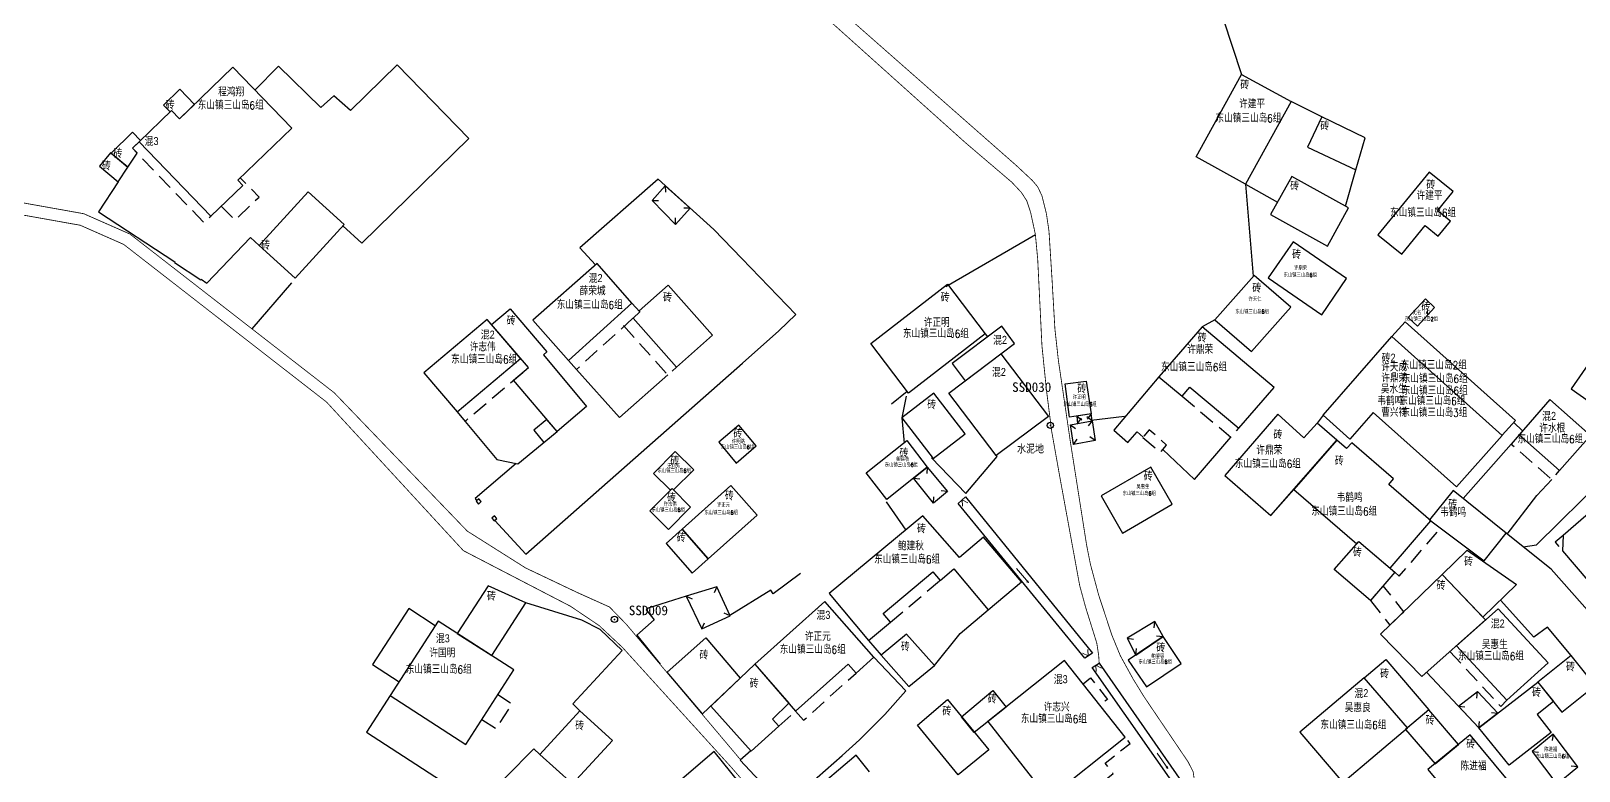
# Model space of a CAD drawing. Header units: millimetres. Extents: x 21943 to 23516, y 12107 to 14027.
# Drawn here: x 22529.7 to 22723.1, y 13176.6 to 13269.1 of the extents above; entities that cross this region are included whole.
import ezdxf
from ezdxf.enums import TextEntityAlignment as Align

# ---------------------------------------------------------------- set-up
doc = ezdxf.new("R2010")
doc.units = ezdxf.units.MM
for name, pattern in [('B10012', [0]), ('X2', [10, 8, -2]), ('X5', [3, 2, -1]), ('X6', [4, 2, -2])]:
    doc.linetypes.add(name, pattern=pattern)
for name, color, linetype in [('$TD_AUDIT_GENERATED_(2B2)', 221, 'Continuous'), ('$TD_AUDIT_GENERATED_(2B3)', 4, 'X6'), ('$TD_AUDIT_GENERATED_(2B4)', 7, 'wq'), ('$TD_AUDIT_GENERATED_(2B5)', 2, 'Continuous'), ('$TD_AUDIT_GENERATED_(2B7)', 7, 'Continuous'), ('$TD_AUDIT_GENERATED_(2BA)', 7, 'Continuous'), ('$TD_AUDIT_GENERATED_(2BB)', 4, 'Continuous'), ('$TD_AUDIT_GENERATED_(2C2)', 7, 'Continuous'), ('KZD', 1, 'Continuous')]:
    doc.layers.add(name, color=color, linetype=linetype)
doc.layers.add('$TD_AUDIT_GENERATED_(2C5)', color=5, linetype='Continuous', lineweight=0)
doc.styles.add('$TD_AUDIT_GENERATED_(2CC)', font='simhei.ttf')
doc.styles.add('HZ', font='rs.shx', dxfattribs={"width": 0.8, "bigfont": 'hztxt.shx'})
doc.styles.get("Standard").update_dxf_attribs({"font": 'arial.ttf'})
doc.linetypes.add('1161', pattern='A,0,[149,AAA.SHX,S=0.15,R=0,X=0,Y=0],-1.6', length=1.6)
doc.linetypes.add('443', pattern='A,9.4,[169,AAA.SHX,S=1,R=0,X=0,Y=0.15],0.6', length=10)
doc.linetypes.add('wq', pattern='A,5.4,[169,AAA.SHX,S=1,R=0,X=0,Y=-1.15],0.6', length=6)

# ---------------------------------------------------------------- blocks, each defined once
blk = doc.blocks.new('451202')
for p, q in [((0, 0), (-1.39, 0.8)), ((-1.39, -0.8), (0, 0))]:
    blk.add_line(p, q)
blk = doc.blocks.new('gc117')
blk.add_circle((0, 0), 0.8)
blk.add_point((0, 0))
blk = doc.blocks.new('632011')
at = {"linetype": 'Continuous', "flags": 128}
for points in [[(0, 0), (4.6, 0)], [(4.6, 0), (4.15, 0.22)], [(4.6, 0), (4.15, -0.22)]]:
    blk.add_lwpolyline(points, dxfattribs=at)

msp = doc.modelspace()

# ---------------------------------------------------------------- linework, layer by layer
at = {"layer": '$TD_AUDIT_GENERATED_(2B2)', "flags": 128}
for points in [[(22543.22, 13255.3), (22552.17, 13246.01), (22556.15, 13249.84), (22555.52, 13250.49), (22562.26, 13256.99), (22554.93, 13264.6), (22548.23, 13258.15), (22547.25, 13259.18)], [(22546.25, 13259.88), (22547.08, 13259.02), (22547.25, 13259.18), (22548.23, 13258.15), (22550.12, 13259.96), (22548.28, 13261.86)], [(22539.71, 13253.86), (22541.78, 13252.1), (22542.94, 13253.88), (22542.37, 13254.48), (22543.39, 13255.46), (22542.39, 13256.49)]]:
    msp.add_lwpolyline(points, close=True, dxfattribs=at)
at = {"layer": '$TD_AUDIT_GENERATED_(2B2)', "linetype": 'Continuous', "flags": 128}
for points in [[(22704.36, 13251.48), (22697.98, 13243.66), (22700.96, 13241.23), (22703.9, 13244.82), (22705.51, 13243.5), (22707.03, 13245.37), (22705.42, 13246.68), (22707.36, 13249.06)], [(22614.85, 13231.12), (22609.31, 13237.38), (22605.66, 13234.15), (22605.77, 13234.03), (22604.91, 13233.25), (22610.35, 13227.1)], [(22595.43, 13219.07), (22589.99, 13225.49), (22591.84, 13227.06), (22587.24, 13232.45), (22589.54, 13234.42), (22594.15, 13229.03), (22593.71, 13228.67), (22599.08, 13222.22)], [(22685.03, 13224.57), (22676.01, 13232.15), (22670.62, 13225.92), (22673.53, 13223.48), (22674.49, 13224.63), (22680.6, 13219.5)], [(22721.11, 13206.08), (22721.04, 13204.16), (22729.34, 13194.46), (22732.25, 13196.99), (22728.7, 13200.79), (22732.84, 13204.63), (22727.12, 13211.27)], [(22635.01, 13190.89), (22628.88, 13197.82), (22620.12, 13189.99), (22625.22, 13184.14), (22631.77, 13190), (22632.78, 13188.88)], [(22619.66, 13179.13), (22614.62, 13184.77), (22620.12, 13189.99), (22624.36, 13185.12), (22622.32, 13183.14), (22623.13, 13182.25)]]:
    msp.add_lwpolyline(points, close=True, dxfattribs=at)
for points, elevation in [([(22713.52, 13218.6), (22707.78, 13212.18), (22697.38, 13221.47), (22694.47, 13218.14), (22691.13, 13221.12), (22699.72, 13230.94)], 8.76), ([(22678.86, 13213.58), (22684.59, 13208.58), (22692.85, 13218.01), (22690.4, 13220.11), (22688.71, 13218.27), (22685.49, 13221.23)], 1.98), ([(22612.49, 13214.28), (22610.16, 13216.58), (22607.48, 13213.83), (22609.57, 13211.77), (22609.78, 13211.97), (22609.98, 13211.77)], 2.69), ([(22699.32, 13212.44), (22699.93, 13213.16), (22694.71, 13217.65), (22694.07, 13216.95), (22692.85, 13218.01), (22692.85, 13218.01), (22692.85, 13218.01), (22687.45, 13211.84), (22684.59, 13208.58), (22687.45, 13211.84), (22695.34, 13205.06), (22695.59, 13205.34), (22699.51, 13201.98), (22704.59, 13207.9)], 6.75), ([(22653.44, 13200.31), (22648.71, 13205.87), (22645.71, 13203.35), (22641.11, 13208.56), (22629.43, 13198.83), (22634.35, 13192.97), (22637.07, 13195.26), (22636.16, 13196.34), (22642.36, 13201.54), (22643.27, 13200.45), (22645, 13201.91), (22649.28, 13196.81)], 4.92), ([(22719.91, 13185.32), (22717.87, 13183.69), (22719.64, 13181.47), (22714.37, 13177.36), (22710.6, 13182.04), (22717.96, 13187.77)], 6.68)]:
    msp.add_lwpolyline(points, close=True, dxfattribs=dict(at, elevation=elevation))
at = {"layer": '$TD_AUDIT_GENERATED_(2B2)', "linetype": 'Continuous'}
for points in [[(22675.28, 13253.4), (22680.94, 13263.71), (22687.12, 13260.32), (22681.45, 13250.01)], [(22696.4, 13255.77), (22690.98, 13258.4), (22689.18, 13254.63), (22695.21, 13251.77)], [(22607.31, 13247.95), (22610.22, 13244.97), (22612.04, 13246.99), (22608.94, 13249.78)], [(22694.31, 13247.03), (22687.21, 13250.96), (22684.57, 13246.19), (22691.67, 13242.26)], [(22684.28, 13238.3), (22690.95, 13233.68), (22694.05, 13238.19), (22687.4, 13242.79)], [(22592.41, 13233), (22596.85, 13227.95), (22604.76, 13235.14), (22600.41, 13240.08)], [(22634.63, 13230.08), (22644.22, 13237.5), (22648.92, 13231.3), (22639.33, 13223.88)], [(22687.11, 13234.62), (22682.53, 13238.58), (22677.6, 13233.02), (22682.19, 13229.08)], [(22702.92, 13232.26), (22705.06, 13234.59), (22703.91, 13235.65), (22701.76, 13233.32)], [(22578.77, 13226.41), (22582.92, 13221.52), (22590.87, 13228.2), (22586.7, 13233.08)], [(22650.98, 13232.23), (22644.8, 13227.57), (22646.42, 13225.43), (22652.58, 13230.09)], [(22650.87, 13228.79), (22656.8, 13220.97), (22650.28, 13216.06), (22644.36, 13223.87)], [(22722.1, 13224.41), (22727.05, 13220.95), (22729.55, 13224.48), (22724.59, 13227.94)], [(22659.44, 13220.87), (22658.9, 13225.03), (22661.53, 13225.37), (22662.13, 13221.27)], [(22646.42, 13218.77, 7.39), (22642.49, 13223.87, 7.39), (22638.49, 13220.8, 7.39), (22642.41, 13215.69, 7.39)], [(22715.62, 13218.66), (22720.68, 13214.2), (22724.53, 13218.59), (22719.47, 13223.06)], [(22594.15, 13220.58), (22592.53, 13219.23), (22593.77, 13217.72), (22595.43, 13219.07)], [(22659.94, 13217.47), (22659.55, 13219.92), (22662.26, 13220.42), (22662.64, 13217.97)], [(22662.13, 13221.27), (22660.34, 13221), (22660.45, 13220.09), (22662.26, 13220.42)], [(22620.28, 13217.28), (22618.13, 13219.88), (22615.64, 13217.74), (22617.79, 13215.14)], [(22636.6, 13210.57), (22634.04, 13213.9), (22639.12, 13217.96), (22641.68, 13214.63)], [(22641.68, 13214.63), (22644.19, 13211.58), (22642.43, 13210.12), (22639.94, 13213.23)], [(22669.61, 13214.64), (22663.39, 13211.02), (22666.07, 13206.37), (22672.29, 13209.99)], [(22614.29, 13203.17), (22620.4, 13208.64), (22617.11, 13212.32), (22611.04, 13206.88)], [(22585.31, 13210.36), (22585.61, 13210.01), (22585.95, 13210.32), (22585.65, 13210.67)], [(22607, 13209.16), (22609.33, 13206.84), (22612.11, 13209.63), (22609.78, 13211.97)], [(22711.24, 13202.91), (22713.99, 13206.37), (22707.36, 13211.72), (22704.41, 13208.05)], [(22587.27, 13208.25, 3.1), (22587.56, 13207.9, 3.1), (22587.9, 13208.2, 3.1), (22587.6, 13208.56, 3.1)], [(22609.05, 13205.1), (22612.31, 13201.39), (22614.29, 13203.17), (22611.04, 13206.88)], [(22697.03, 13197.97), (22692.52, 13201.83), (22695.59, 13205.34), (22700.09, 13201.48)], [(22706.02, 13201.2, 7.67), (22709.14, 13204.24, 7.67), (22715.29, 13199.97, 7.67), (22711.08, 13195.88, 7.67)], [(22711.41, 13195.53, 8.36), (22703.48, 13188.45, 8.36), (22698.3, 13193.73, 8.36), (22706.02, 13201.2, 8.36)], [(22591.53, 13197.66), (22586.82, 13199.8), (22582.95, 13193.85), (22587.26, 13191.08)], [(22615.36, 13199.67), (22611.54, 13198.49), (22613.51, 13194.43), (22617.03, 13196.05)], [(22712.98, 13196.93, 11.53), (22719.23, 13190.18, 11.53), (22714.08, 13185.49, 11.53), (22707.78, 13192.29, 11.53)], [(22574.58, 13186.1, 6.78), (22584.04, 13179.96, 6.78), (22590.02, 13189.3, 6.78), (22580.57, 13195.38, 6.78)], [(22670.11, 13195.35), (22666.65, 13193.23), (22667.71, 13191.14), (22671.13, 13193.45)], [(22613.6, 13183.8), (22609.16, 13188.99), (22613.99, 13193.31), (22618.3, 13188.26)], [(22635.9, 13191.12), (22639.38, 13187.22), (22642.56, 13189.83), (22639.08, 13193.73)], [(22666.79, 13190.52), (22669.06, 13187.17), (22673.39, 13190.1), (22671.13, 13193.45)], [(22725.12, 13187.34, 7.03), (22722.12, 13191.1, 7.03), (22717.96, 13187.77, 7.03), (22720.96, 13184.02, 7.03)], [(22656.79, 13173.23), (22666.39, 13180.89), (22658.82, 13190.47), (22649.24, 13182.82)], [(22698.96, 13190.57), (22704.34, 13184.3), (22701.66, 13182.03), (22696.26, 13188.3)], [(22696.26, 13188.3), (22688.21, 13181.5), (22693.61, 13175.23), (22701.66, 13182.04)], [(22645.53, 13176.17), (22640.47, 13182.38), (22644.2, 13185.58), (22649.35, 13179.28)], [(22645.96, 13183.43), (22649.85, 13186.7), (22651.51, 13184.64), (22647.55, 13181.48)], [(22712.94, 13183.87), (22710.6, 13182.04), (22708.05, 13184.74), (22710.4, 13186.57)], [(22593.26, 13178.69), (22597.35, 13175.05), (22602.36, 13180.48), (22598.28, 13184.16)], [(22708.05, 13179.97), (22704.34, 13184.3), (22701.44, 13181.85), (22705.11, 13177.56)], [(22704.21, 13176.82), (22711.71, 13167.78), (22716.99, 13172.12), (22709.5, 13181.16)], [(22720.31, 13175.02), (22722.94, 13177.17), (22719.86, 13181.24), (22717.23, 13179.09)]]:
    msp.add_3dface(points, dxfattribs=at)
at = {"layer": '$TD_AUDIT_GENERATED_(2B2)'}
for points in [[(22538.23, 13252.26), (22540.58, 13250.27), (22541.78, 13252.1), (22539.64, 13253.92)], [(22558.21, 13242.33), (22562.71, 13238.24), (22568.82, 13244.96), (22564.32, 13249.05)]]:
    msp.add_3dface(points, dxfattribs=at)
at = {"layer": '$TD_AUDIT_GENERATED_(2B2)', "linetype": 'X5'}
for points in [[(22668.61, 13218.35, 2.37), (22670.8, 13216.48, 2.37), (22671.58, 13217.39, 2.37), (22669.41, 13219.27, 2.37)], [(22697.03, 13197.97), (22699.47, 13194.86), (22701.21, 13196.54), (22698.63, 13199.81)]]:
    msp.add_3dface(points, dxfattribs=at)
at = {"layer": '$TD_AUDIT_GENERATED_(2B2)', "color": 5, "linetype": 'Continuous'}
for points in [[(22661.34, 13190.76), (22645.54, 13210.07), (22646.43, 13210.92), (22662.3, 13191.37)], [(22663.15, 13190.13, 3.45), (22679.07, 13167.27, 3.45), (22678.28, 13166.77, 3.45), (22662.29, 13189.6, 3.45)]]:
    msp.add_3dface(points, dxfattribs=at)
at = {"layer": '$TD_AUDIT_GENERATED_(2B3)', "color": 4, "linetype": 'X5', "flags": 128}
for points in [[(22543.22, 13255.3), (22542.37, 13254.48), (22551.32, 13245.18), (22552.17, 13246.01)], [(22553.46, 13247.25), (22555.17, 13245.48), (22558.18, 13248.38), (22555.84, 13250.8)], [(22656.79, 13173.23), (22657.42, 13172.43), (22660.51, 13174.9), (22661.53, 13173.64), (22664.89, 13176.32), (22663.89, 13177.61), (22667.02, 13180.1), (22666.39, 13180.89)]]:
    msp.add_lwpolyline(points, dxfattribs=at)
for points, elevation in [([(22596.85, 13227.95), (22597.85, 13226.84), (22605.77, 13234.03), (22604.76, 13235.14)], 10.84), ([(22603.72, 13232.33), (22609.24, 13226.15), (22610.35, 13227.1)], 8.07), ([(22582.92, 13221.52), (22583.92, 13220.35), (22591.84, 13227.06), (22590.87, 13228.2)], 10.15), ([(22673.53, 13223.48), (22679.61, 13218.37), (22680.6, 13219.5)], 7.38), ([(22715.62, 13218.66), (22714.62, 13217.51), (22719.69, 13213.09), (22720.68, 13214.2)], 7.72), ([(22700.09, 13201.48), (22700.64, 13201), (22705.8, 13207)], 6.68), ([(22721.11, 13206.08), (22720.12, 13205.23), (22721.04, 13204.16)], 2.73), ([(22637.07, 13195.26), (22643.27, 13200.45)], 8.19), ([(22706.98, 13191.58), (22713.33, 13184.73), (22714.08, 13185.49)], 11.14), ([(22625.22, 13184.14), (22626.22, 13182.99), (22632.78, 13188.88)], 13.6), ([(22661.14, 13187.53), (22662.08, 13188.28), (22664.18, 13185.6), (22663.25, 13184.87)], 6.66), ([(22586.04, 13183.08), (22587.79, 13181.95), (22589.81, 13185), (22588.01, 13186.16)], 7.25), ([(22623.13, 13182.25), (22625.22, 13184.14)], 7.72)]:
    msp.add_lwpolyline(points, dxfattribs=dict(at, elevation=elevation))
at = {"layer": '$TD_AUDIT_GENERATED_(2B4)', "linetype": 'wq', "flags": 128}
for points in [[(22568.65, 13244.77), (22571.02, 13242.62), (22584.41, 13255.71), (22575.44, 13264.9), (22569.62, 13259.22), (22567.54, 13261.04), (22565.89, 13259.59), (22560.63, 13264.75), (22557.66, 13261.76)], [(22690.98, 13258.4), (22687.12, 13260.32)], [(22540.58, 13250.27), (22538.14, 13246.53), (22547.68, 13240.3), (22547.62, 13240.21), (22550.9, 13238.04), (22550.96, 13238.12), (22551.66, 13237.62), (22557.11, 13243.32), (22558.21, 13242.33)], [(22648.92, 13231.3), (22649.21, 13230.9)], [(22670.62, 13225.92), (22664.97, 13219.25), (22666.73, 13217.71), (22667.89, 13219.04), (22668.64, 13218.38), (22668.64, 13218.38)], [(22583.92, 13220.35), (22587.91, 13215.59), (22590.51, 13215.04), (22595.43, 13219.07)], [(22671.1, 13216.83), (22671.1, 13216.83), (22675.06, 13213.06), (22679.61, 13218.37)], [(22598.28, 13184.16), (22597.37, 13185.04), (22603.54, 13191.69), (22600.8, 13194.32), (22598.5, 13195.48), (22591.53, 13197.66)], [(22611.54, 13198.49), (22606.8, 13197.01), (22606.55, 13196.81), (22607.56, 13195.56), (22605.37, 13193.63), (22608.3, 13189.98)]]:
    msp.add_lwpolyline(points, dxfattribs=at)
for points, elevation in [([(22693.92, 13247.24), (22695.21, 13251.77), (22695.21, 13251.77)], 3.67), ([(22587.64, 13207.97), (22591.52, 13203.73), (22618.6, 13227.63), (22623.13, 13231.65), (22625.25, 13233.69), (22618.51, 13240.72), (22614.99, 13244.34), (22608.03, 13250.6), (22598.28, 13242.05), (22600.22, 13239.91)], 2.38), ([(22681.45, 13250.01), (22685.42, 13247.73)], 2.33), ([(22713.52, 13218.61), (22715.16, 13220.44), (22701.36, 13232.77), (22699.72, 13230.94)], 4.04), ([(22597.85, 13226.84), (22603.24, 13220.82), (22609.24, 13226.15)], 10.84), ([(22639.18, 13224.07), (22637.2, 13222.51)], 3.5), ([(22691.13, 13221.12), (22690.4, 13220.11)], 1.92), ([(22716.06, 13219.17), (22714.94, 13220.19)], 2.89), ([(22716.13, 13204.66), (22717.79, 13204.93), (22726.33, 13213.32), (22728.28, 13215.57), (22724.53, 13218.59)], 1.62), ([(22714.62, 13217.51), (22708.62, 13210.7)], 4.04), ([(22590.3, 13215.09), (22585.17, 13210.69), (22585.38, 13210.42)], 3.99), ([(22642.29, 13215.85), (22642.2, 13215.78), (22646.49, 13211.34), (22650.42, 13215.95), (22650.32, 13216.09)], 2.38), ([(22714.14, 13206.24), (22717.82, 13211.08), (22719.69, 13213.09)], 2.39), ([(22725.12, 13177.76), (22734.71, 13184.47), (22731.24, 13189.19), (22726.08, 13194.6), (22719.64, 13201.86), (22716.13, 13204.66), (22713.99, 13206.37)], 1.62), ([(22625.84, 13201.35), (22622.4, 13198.78), (22622.12, 13199.24), (22617.02, 13196.07)], 3.02), ([(22580.19, 13194.79), (22576.9, 13196.95), (22572.37, 13189.95), (22575.69, 13187.81)], 4.24), ([(22722.12, 13191.1), (22719.17, 13194.61), (22717.44, 13193.36), (22713.28, 13198.02)], 6.33), ([(22642.56, 13189.83), (22645.77, 13193.84), (22649.28, 13196.81)], 4.18), ([(22634.35, 13192.97), (22635.9, 13191.12)], 3.33), ([(22619.61, 13179.18), (22618.3, 13178.01), (22623.77, 13172.18), (22631.06, 13178.58), (22633.19, 13180.56), (22636.38, 13183.69), (22639.01, 13186.65), (22635.01, 13190.89)], 10.85), ([(22704.05, 13189), (22710.6, 13182.04)], 2.2), ([(22574.58, 13186.1), (22571.59, 13181.5), (22585.62, 13172.4), (22592.51, 13179.41), (22593.26, 13178.69)], 4.24), ([(22623.53, 13168.56), (22615.03, 13179.09), (22611, 13175.62)], 3.11), ([(22634.47, 13176.55), (22632.77, 13178.61), (22627.01, 13173.71), (22628.47, 13171.65)], 3.52)]:
    msp.add_lwpolyline(points, dxfattribs=dict(at, elevation=elevation))
at = {"layer": '$TD_AUDIT_GENERATED_(2BA)', "linetype": 'B10012'}
for p, q in [((22608.94, 13249.78), (22608.96, 13248.98)), ((22607.31, 13247.95), (22608.1, 13247.97)), ((22610.22, 13244.97), (22610.2, 13245.77)), ((22612.04, 13246.99), (22611.24, 13246.98)), ((22660.34, 13221), (22660.98, 13220.52)), ((22660.45, 13220.09), (22660.93, 13220.73)), ((22662.26, 13220.42), (22661.62, 13220.91)), ((22662.13, 13221.27), (22661.65, 13220.63)), ((22662.26, 13220.42), (22661.79, 13219.77)), ((22659.55, 13219.92), (22660.21, 13219.46)), ((22659.94, 13217.47), (22660.4, 13218.12)), ((22662.64, 13217.97), (22661.99, 13218.43)), ((22641.68, 13214.63), (22641.6, 13213.83)), ((22639.94, 13213.23), (22640.74, 13213.16)), ((22642.43, 13210.12), (22642.5, 13210.92)), ((22644.19, 13211.58), (22643.4, 13211.65)), ((22615.36, 13199.67), (22615.04, 13198.93)), ((22611.54, 13198.49), (22612.28, 13198.17)), ((22613.51, 13194.43), (22613.82, 13195.16)), ((22617.03, 13196.05), (22616.29, 13196.37)), ((22670.01, 13194.56), (22670.11, 13195.35)), ((22666.65, 13193.23), (22667.44, 13193.13)), ((22670.33, 13193.55), (22671.13, 13193.45)), ((22667.71, 13191.14), (22667.8, 13191.94)), ((22710.34, 13185.77), (22710.4, 13186.57)), ((22708.05, 13184.74), (22708.85, 13184.65)), ((22712.15, 13183.96), (22712.94, 13183.87)), ((22710.6, 13182.04), (22710.66, 13182.84)), ((22719.86, 13181.24), (22719.76, 13180.45)), ((22717.23, 13179.09), (22718.02, 13179)), ((22722.94, 13177.17), (22722.14, 13177.27))]:
    msp.add_line(p, q, dxfattribs=at)
at = {"layer": '$TD_AUDIT_GENERATED_(2BB)', "linetype": 'Continuous', "const_width": 0.1, "flags": 128}
for points in [[(22663.15, 13190.13), (22663.09, 13191.08), (22662.85, 13192.64), (22661.46, 13197.1), (22660.71, 13199.85), (22658.17, 13213.75), (22657.22, 13219.09), (22656.57, 13224.2), (22656, 13229.8), (22655.47, 13240.61), (22655.18, 13243.71), (22654.59, 13246.44), (22654.1, 13247.92), (22653.44, 13248.95), (22652.24, 13250.23), (22646.41, 13255.2), (22620.81, 13278.19), (22613.56, 13283.79), (22607.31, 13289.03)], [(22663.15, 13190.13), (22663.09, 13191.08), (22662.85, 13192.64), (22661.46, 13197.1), (22660.71, 13199.85), (22658.17, 13213.75), (22657.22, 13219.09), (22656.57, 13224.2), (22656, 13229.8), (22655.47, 13240.61), (22655.18, 13243.71), (22654.59, 13246.44), (22654.1, 13247.92), (22653.44, 13248.95), (22652.24, 13250.23), (22646.41, 13255.2), (22620.81, 13278.19)]]:
    msp.add_lwpolyline(points, dxfattribs=at)
at = {"layer": '$TD_AUDIT_GENERATED_(2BB)', "linetype": 'X2', "const_width": 0.1, "flags": 128}
for points, elevation in [([(22621.52, 13279.86), (22652.86, 13252.27), (22654.77, 13250.48), (22655.46, 13249.68), (22655.99, 13248.56), (22656.55, 13246.35), (22656.88, 13244.12), (22657.26, 13238.1), (22657.62, 13231.89), (22658.05, 13227.99), (22659.57, 13217.67), (22661.58, 13204.89), (22662.05, 13202.51), (22663.09, 13198.63), (22664.72, 13193.67), (22665.79, 13191.06), (22667.39, 13188.15), (22668.78, 13185.89), (22674.26, 13177.79), (22674.89, 13176.55), (22675.01, 13175.74), (22674.67, 13175.17), (22674.11, 13174.74)], 3.99), ([(22618.31, 13178.09), (22604.09, 13194.96), (22601.98, 13197.14), (22598, 13198.93), (22591.5, 13202.02), (22584.2, 13206.63), (22567.58, 13223.92), (22542.05, 13243.76), (22536.28, 13246.3), (22518.11, 13249.55), (22500, 13254.01)], 4.59), ([(22618.31, 13178.09), (22604.09, 13194.96), (22601.98, 13197.14), (22598, 13198.93), (22591.5, 13202.02), (22584.2, 13206.63), (22567.58, 13223.92), (22542.05, 13243.76), (22536.28, 13246.3), (22532.71, 13246.94)], 4.59)]:
    msp.add_lwpolyline(points, dxfattribs=dict(at, elevation=elevation))
at = {"layer": '$TD_AUDIT_GENERATED_(2BB)', "linetype": 'Continuous', "const_width": 0.1, "elevation": 4.59, "flags": 128}
for points in [[(22629.94, 13158.8), (22629.85, 13160.01), (22629.16, 13162.01), (22624.7, 13168.38), (22617.25, 13177.04), (22603.6, 13192.08), (22600.68, 13194.82), (22597.09, 13197.24), (22583.71, 13204.19), (22566.63, 13222.75), (22541.28, 13242.46), (22535.84, 13244.86), (22517.88, 13248.06), (22500, 13252.51)], [(22629.94, 13158.8), (22629.85, 13160.01), (22629.16, 13162.01), (22624.7, 13168.38), (22617.25, 13177.04), (22603.6, 13192.08), (22600.68, 13194.82), (22597.09, 13197.24), (22583.71, 13204.19), (22566.63, 13222.75), (22541.28, 13242.46), (22535.84, 13244.86), (22533.62, 13245.25)]]:
    msp.add_lwpolyline(points, dxfattribs=at)
at = {"layer": '测试_(2B1)', "color": 2, "linetype": '1161', "flags": 128}
for points, elevation in [([(22676.38, 13277.53), (22680.94, 13263.71)], 8.41), ([(22681.45, 13250.01), (22682.39, 13238.49)], 7.59), ([(22643.98, 13237.22), (22655.18, 13243.71)], 7.03), ([(22677.6, 13233.02), (22676.01, 13232.15)], 8.42), ([(22639.04, 13223.51), (22638.49, 13220.8), (22638.78, 13217.61)], 7.03), ([(22666.3, 13220.96), (22662.14, 13220.44)], 6.68), ([(22636.54, 13210.29), (22638.99, 13206.75)], 6.68)]:
    msp.add_lwpolyline(points, dxfattribs=dict(at, elevation=elevation))
msp.add_lwpolyline([(22562.23, 13237.66), (22557.28, 13231.92)], dxfattribs=at)

# ---------------------------------------------------------------- block references
at = {"layer": '$TD_AUDIT_GENERATED_(2C5)', "linetype": 'Continuous'}
for name, p, xscale, yscale, zscale, rotation in [('451202', (22646.04, 13210.55), 0.4999999999987443, 0.5, 0.5, 122.2625818529188), ('632011', (22652.82, 13201.94), 0.4999999999988501, 0.5, 0.5, 310.4682714603125), ('451202', (22661.78, 13191.04), 0.5000000000008845, 0.5000000000008845, 0.5000000000008845, 304.4815623029771), ('451202', (22662.73, 13189.87, 3.45), 0.4999999999987443, 0.5, 0.5, 122.2625818529188), ('632011', (22670.41, 13178.86), 0.4999999999995304, 0.4999999999995304, 0.4999999999995304, 304.8866983601462)]:
    msp.add_blockref(name, p, dxfattribs=dict(at, xscale=xscale, yscale=yscale, zscale=zscale, rotation=rotation))
at = {"layer": 'KZD', "linetype": 'Continuous', "xscale": 0.5, "yscale": 0.5}
for p in [(22657.05, 13219.85), (22602.59, 13195.6)]:
    msp.add_blockref('gc117', p, dxfattribs=at)

# ---------------------------------------------------------------- texts
at = {"layer": '$TD_AUDIT_GENERATED_(2B5)', "linetype": '443', "width": 0.8}
for s, p in [('\\M+5D7A9', (22681.34, 13262.44)), ('\\M+5D7A9', (22547.07, 13259.91)), ('\\M+5D7A9', (22691.34, 13257.31)), ('\\M+5BBEC3', (22544.75, 13255.38)), ('\\M+5D7A9', (22539.11, 13252.32)), ('\\M+5D7A9', (22540.55, 13253.87)), ('\\M+5D7A9', (22687.57, 13249.8)), ('\\M+5D7A9', (22704.59, 13249.94)), ('\\M+5D7A9', (22559, 13242.41)), ('\\M+5D7A9', (22687.81, 13241.25)), ('\\M+5BBEC2', (22600.23, 13238.26)), ('\\M+5D7A9', (22682.84, 13237.05)), ('\\M+5D7A9', (22609.22, 13235.88)), ('\\M+5D7A9', (22643.9, 13235.88)), ('\\M+5D7A9', (22589.67, 13232.97)), ('\\M+5D7A9', (22703.97, 13234.75)), ('\\M+5BBEC2', (22586.75, 13231.19, -0.77)), ('\\M+5BBEC2', (22650.76, 13230.53)), ('\\M+5D7A9', (22676.02, 13230.82)), ('\\M+5D7A92', (22699.31, 13228.31)), ('\\M+5BBEC2', (22650.62, 13226.52)), ('\\M+5D7A9', (22660.98, 13224.44)), ('\\M+5D7A9', (22642.22, 13222.46)), ('\\M+5BBEC2', (22719.36, 13221.03)), ('\\M+5D7A9', (22618.01, 13218.86)), ('\\M+5D7A9', (22685.48, 13218.72)), ('\\M+5D7A9', (22638.76, 13216.43)), ('\\M+5CBAE\\M+5C4E0\\M+5B5D8', (22654.57, 13216.94)), ('\\M+5D7A9', (22610.12, 13215.45)), ('\\M+5D7A9', (22693.15, 13215.46)), ('\\M+5D7A9', (22669.28, 13213.54)), ('\\M+5D7A9', (22609.7, 13210.85)), ('\\M+5D7A9', (22616.94, 13211.08)), ('\\M+5D7A9', (22707.32, 13210.03)), ('\\M+5D7A9', (22610.93, 13205.86)), ('\\M+5D7A9', (22640.94, 13206.98)), ('\\M+5D7A9', (22695.41, 13204.01)), ('\\M+5D7A9', (22709.3, 13202.86)), ('\\M+5D7A9', (22587.22, 13198.53)), ('\\M+5D7A9', (22705.86, 13199.87)), ('\\M+5BBEC3', (22628.69, 13196.16)), ('\\M+5BBEC2', (22712.94, 13195.08)), ('\\M+5BBEC3', (22581.14, 13193.23)), ('\\M+5D7A9', (22613.77, 13191.19)), ('\\M+5D7A9', (22638.93, 13192.21)), ('\\M+5D7A9', (22670.85, 13192.1)), ('\\M+5D7A9', (22698.8, 13188.84)), ('\\M+5D7A9', (22722.04, 13189.7)), ('\\M+5D7A9', (22620.04, 13187.63)), ('\\M+5BBEC3', (22658.34, 13188.12)), ('\\M+5D7A9', (22649.79, 13185.7)), ('\\M+5BBEC2', (22695.9, 13186.38)), ('\\M+5D7A9', (22717.79, 13186.51)), ('\\M+5D7A9', (22644.12, 13184.17)), ('\\M+5D7A9', (22704.49, 13183.03)), ('\\M+5D7A9', (22598.24, 13182.34)), ('\\M+5D7A9', (22709.57, 13180.05))]:
    msp.add_text(s, height=1, dxfattribs=at).set_placement(p, align=Align.MIDDLE_CENTER)
at = {"layer": '$TD_AUDIT_GENERATED_(2B7)', "linetype": 'Continuous', "style": 'HZ', "width": 0.8}
for s, height, p in [('\\M+5B3CC\\M+5BAE8\\M+5CFE8', 1, (22554.7, 13261.48)), ('\\M+5D0ED\\M+5BDA8\\M+5C6BD', 1, (22682.26, 13259.99)), ('\\M+5D0ED\\M+5BDA8\\M+5C6BD', 1, (22704.42, 13248.53)), ('\\M+5D0ED\\M+5B6A6\\M+5C8D9', 0.5, (22688.31, 13239.52)), ('\\M+5D1A6\\M+5C8D9\\M+5B3C7', 1, (22599.86, 13236.61)), ('\\M+5D0ED\\M+5CCEC\\M+5C8CA', 0.5, (22682.62, 13235.62)), ('\\M+5CEDE\\M+5C3FB\\M+5A3A84\\M+5A3A9', 0.5, (22703.58, 13233.94)), ('\\M+5D0ED\\M+5D5FD\\M+5C3F7', 1, (22642.86, 13232.66)), ('\\M+5D0ED\\M+5D6BE\\M+5CEB0', 1, (22586.13, 13229.61)), ('\\M+5D0ED\\M+5B6A6\\M+5C8D9', 1, (22675.77, 13229.3)), ('\\M+5D0ED\\M+5CCEC\\M+5B3C9', 1, (22700, 13227.1)), ('\\M+5D0ED\\M+5B6A6\\M+5C8D9', 1, (22700.02, 13225.73)), ('\\M+5CEE2\\M+5CBAE\\M+5C9FA', 1, (22699.96, 13224.35)), ('\\M+5D0ED\\M+5D5FD\\M+5C3F7', 0.5, (22660.66, 13223.35)), ('\\M+5CEA4\\M+5BAD7\\M+5C3F9', 1, (22699.53, 13222.88)), ('\\M+5B2DC\\M+5D0CB\\M+5CFE9', 1, (22700.01, 13221.43)), ('\\M+5D0ED\\M+5CBAE\\M+5B8F9', 1, (22719.76, 13219.46)), ('\\M+5D0ED\\M+5C3F7\\M+5C2B7', 0.5, (22618.07, 13217.83)), ('\\M+5D0ED\\M+5B6A6\\M+5C8D9', 1, (22684.41, 13216.71)), ('\\M+5CDF4\\M+5C0FB\\M+5B7BC', 0.5, (22609.98, 13214.75)), ('\\M+5B1AB\\M+5BDA8\\M+5C7EF', 0.5, (22638.62, 13215.62)), ('\\M+5CEE2\\M+5BBDD\\M+5C9FA', 0.5, (22668.61, 13212.17)), ('\\M+5CEA4\\M+5BAD7\\M+5C3F9', 1, (22694.45, 13210.8)), ('\\M+5D0ED\\M+5D6BE\\M+5CEB0', 0.5, (22609.55, 13210)), ('\\M+5D0ED\\M+5D5FD\\M+5D4AA', 0.5, (22616.22, 13209.9)), ('\\M+5CEA4\\M+5BAD7\\M+5C3F9', 1, (22707.38, 13208.95)), ('\\M+5B1AB\\M+5BDA8\\M+5C7EF', 1, (22639.63, 13204.74)), ('\\M+5D0ED\\M+5D5FD\\M+5D4AA', 1, (22628, 13193.42)), ('\\M+5CEE2\\M+5BBDD\\M+5C9FA', 1, (22712.57, 13192.41)), ('\\M+5D0ED\\M+5B9FA\\M+5C3F7', 1, (22581.09, 13191.37)), ('\\M+5B1AB\\M+5BCF8\\M+5C8DD', 0.5, (22670.49, 13190.98)), ('\\M+5D0ED\\M+5D6BE\\M+5D0CB', 1, (22657.84, 13184.6)), ('\\M+5CEE2\\M+5BBDD\\M+5C1BC', 1, (22695.45, 13184.52)), ('\\M+5B3C2\\M+5BDF8\\M+5B8A3', 0.5, (22719.58, 13179.34)), ('\\M+5B3C2\\M+5BDF8\\M+5B8A3', 1, (22709.93, 13177.24))]:
    msp.add_text(s, height=height, dxfattribs=at).set_placement(p, align=Align.MIDDLE_CENTER)
at = {"layer": '$TD_AUDIT_GENERATED_(2C2)', "linetype": 'Continuous', "style": 'HZ', "width": 0.8}
for s, height, p in [('\\M+5B6AB\\M+5C9BD\\M+5D5F2\\M+5C8FD\\M+5C9BD\\M+5B5BA6\\M+5D7E9', 1, (22554.64, 13259.84)), ('\\M+5B6AB\\M+5C9BD\\M+5D5F2\\M+5C8FD\\M+5C9BD\\M+5B5BA6\\M+5D7E9', 1, (22681.79, 13258.22)), ('\\M+5B6AB\\M+5C9BD\\M+5D5F2\\M+5C8FD\\M+5C9BD\\M+5B5BA6\\M+5D7E9', 1, (22703.62, 13246.4)), ('\\M+5B6AB\\M+5C9BD\\M+5D5F2\\M+5C8FD\\M+5C9BD\\M+5B5BA6\\M+5D7E9', 0.5, (22688.27, 13238.63)), ('\\M+5B6AB\\M+5C9BD\\M+5D5F2\\M+5C8FD\\M+5C9BD\\M+5B5BA6\\M+5D7E9', 1, (22599.5, 13234.89)), ('\\M+5B6AB\\M+5C9BD\\M+5D5F2\\M+5C8FD\\M+5C9BD\\M+5B5BA6\\M+5D7E9', 0.5, (22682.26, 13234.06)), ('\\M+5B6AB\\M+5C9BD\\M+5D5F2\\M+5C8FD\\M+5C9BD\\M+5B5BA6\\M+5D7E9', 1, (22642.75, 13231.29)), ('\\M+5B6AB\\M+5C9BD\\M+5D5F2\\M+5C8FD\\M+5C9BD\\M+5B5BA2\\M+5D7E9', 0.5, (22703.4, 13233.14)), ('\\M+5B6AB\\M+5C9BD\\M+5D5F2\\M+5C8FD\\M+5C9BD\\M+5B5BA6\\M+5D7E9', 1, (22586.31, 13228.08)), ('\\M+5B6AB\\M+5C9BD\\M+5D5F2\\M+5C8FD\\M+5C9BD\\M+5B5BA2\\M+5D7E9', 1, (22704.96, 13227.36)), ('\\M+5B6AB\\M+5C9BD\\M+5D5F2\\M+5C8FD\\M+5C9BD\\M+5B5BA6\\M+5D7E9', 1, (22675, 13227.11)), ('\\M+5B6AB\\M+5C9BD\\M+5D5F2\\M+5C8FD\\M+5C9BD\\M+5B5BA6\\M+5D7E9', 1, (22705.07, 13225.66)), ('\\M+5B6AB\\M+5C9BD\\M+5D5F2\\M+5C8FD\\M+5C9BD\\M+5B5BA6\\M+5D7E9', 1, (22705.07, 13224.17)), ('\\M+5B6AB\\M+5C9BD\\M+5D5F2\\M+5C8FD\\M+5C9BD\\M+5B5BA6\\M+5D7E9', 0.5, (22660.76, 13222.48)), ('\\M+5B6AB\\M+5C9BD\\M+5D5F2\\M+5C8FD\\M+5C9BD\\M+5B5BA6\\M+5D7E9', 1, (22704.78, 13222.88)), ('\\M+5B6AB\\M+5C9BD\\M+5D5F2\\M+5C8FD\\M+5C9BD\\M+5B5BA3\\M+5D7E9', 1, (22705.03, 13221.42)), ('\\M+5B6AB\\M+5C9BD\\M+5D5F2\\M+5C8FD\\M+5C9BD\\M+5B5BA6\\M+5D7E9', 1, (22719.51, 13218.12)), ('\\M+5B6AB\\M+5C9BD\\M+5D5F2\\M+5C8FD\\M+5C9BD\\M+5B5BA6\\M+5D7E9', 0.5, (22617.96, 13217.14)), ('\\M+5B6AB\\M+5C9BD\\M+5D5F2\\M+5C8FD\\M+5C9BD\\M+5B5BA6\\M+5D7E9', 0.5, (22610.05, 13214.18)), ('\\M+5B6AB\\M+5C9BD\\M+5D5F2\\M+5C8FD\\M+5C9BD\\M+5B5BA6\\M+5D7E9', 0.5, (22638.44, 13214.91)), ('\\M+5B6AB\\M+5C9BD\\M+5D5F2\\M+5C8FD\\M+5C9BD\\M+5B5BA6\\M+5D7E9', 1, (22684.22, 13215.02)), ('\\M+5B6AB\\M+5C9BD\\M+5D5F2\\M+5C8FD\\M+5C9BD\\M+5B5BA6\\M+5D7E9', 0.5, (22668.15, 13211.34)), ('\\M+5B6AB\\M+5C9BD\\M+5D5F2\\M+5C8FD\\M+5C9BD\\M+5B5BA6\\M+5D7E9', 0.5, (22609.3, 13209.29)), ('\\M+5B6AB\\M+5C9BD\\M+5D5F2\\M+5C8FD\\M+5C9BD\\M+5B5BA6\\M+5D7E9', 0.5, (22615.92, 13208.94)), ('\\M+5B6AB\\M+5C9BD\\M+5D5F2\\M+5C8FD\\M+5C9BD\\M+5B5BA6\\M+5D7E9', 1, (22693.76, 13209.08)), ('\\M+5B6AB\\M+5C9BD\\M+5D5F2\\M+5C8FD\\M+5C9BD\\M+5B5BA6\\M+5D7E9', 1, (22639.15, 13203.09)), ('\\M+5B6AB\\M+5C9BD\\M+5D5F2\\M+5C8FD\\M+5C9BD\\M+5B5BA6\\M+5D7E9', 1, (22627.36, 13191.81)), ('\\M+5B6AB\\M+5C9BD\\M+5D5F2\\M+5C8FD\\M+5C9BD\\M+5B5BA6\\M+5D7E9', 1, (22712.1, 13190.99)), ('\\M+5B6AB\\M+5C9BD\\M+5D5F2\\M+5C8FD\\M+5C9BD\\M+5B5BA6\\M+5D7E9', 1, (22580.63, 13189.33)), ('\\M+5B6AB\\M+5C9BD\\M+5D5F2\\M+5C8FD\\M+5C9BD\\M+5B5BA6\\M+5D7E9', 0.5, (22670.14, 13190.29)), ('\\M+5B6AB\\M+5C9BD\\M+5D5F2\\M+5C8FD\\M+5C9BD\\M+5B5BA6\\M+5D7E9', 1, (22657.49, 13183.14)), ('\\M+5B6AB\\M+5C9BD\\M+5D5F2\\M+5C8FD\\M+5C9BD\\M+5B5BA6\\M+5D7E9', 1, (22694.91, 13182.38)), ('\\M+5B6AB\\M+5C9BD\\M+5D5F2\\M+5C8FD\\M+5C9BD\\M+5B5BA6\\M+5D7E9', 0.5, (22719.79, 13178.49))]:
    msp.add_text(s, height=height, dxfattribs=at).set_placement(p, align=Align.MIDDLE_CENTER)
at = {"layer": 'KZD', "linetype": 'Continuous', "char_height": 1.2, "attachment_point": 5, "line_spacing_factor": 0.722892, "style": '$TD_AUDIT_GENERATED_(2CC)'}
for s, insert in [('\\fSimHei|b0|i0|c134|p54;SSD030', (22654.72, 13224.62)), ('\\fSimHei|b0|i0|c134|p54;SSD009', (22606.83, 13196.71))]:
    msp.add_mtext(s, dxfattribs=dict(at, insert=insert))

doc.saveas('drawing.dxf')
